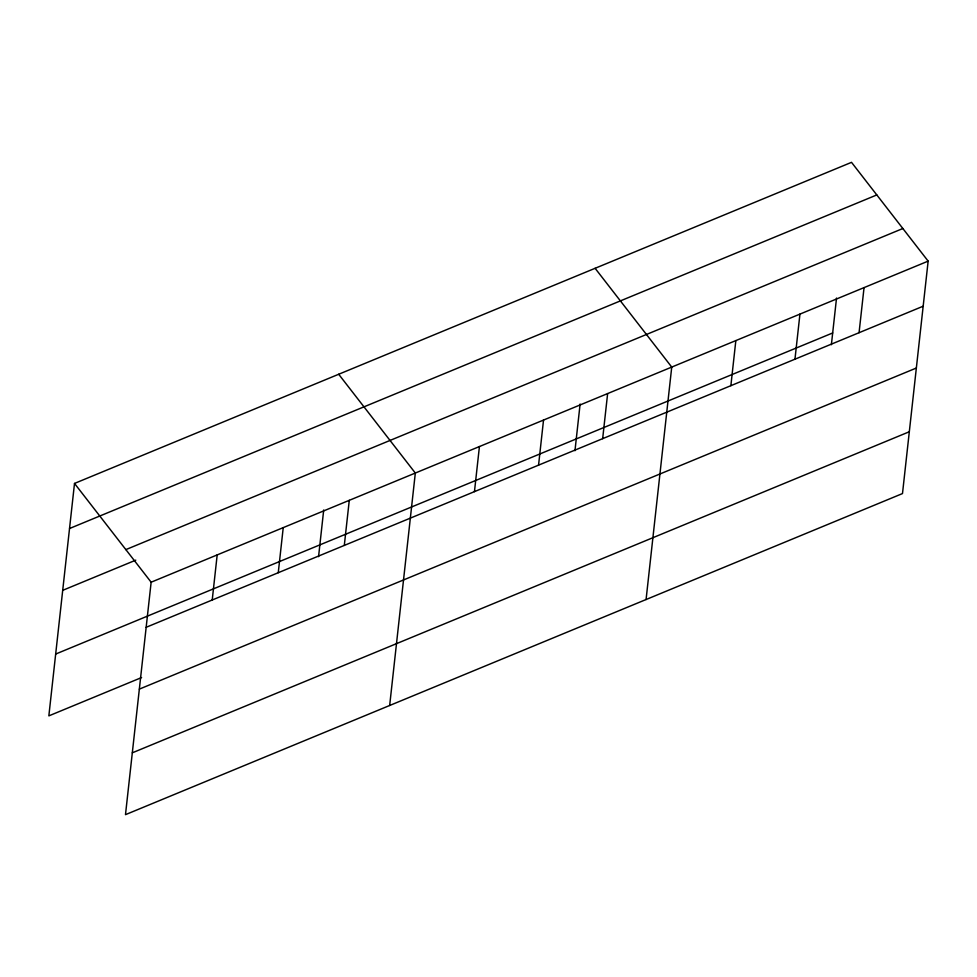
<?xml version="1.0" encoding="UTF-8"?>
<svg xmlns="http://www.w3.org/2000/svg" width="977" height="977" viewBox="0 0 977 977"><rect width="100%" height="100%" fill="white"/><g stroke="black" fill="none" stroke-linecap="round" stroke-linejoin="round"><path stroke-width="1.47" d="M74.508 483.432L151.142 582.207L125.483 814.659L902.492 493.568L928.15 261.128L851.517 162.341L74.508 483.432L48.85 715.872L141.592 677.549M212.217 600.012L217.187 554.912M278.262 572.717L283.232 527.629M318.563 556.658L323.705 509.994M344.307 545.422L349.277 500.334M389.664 705.492L415.323 473.039L338.689 374.252M474.456 491.639L479.426 446.55M538.559 465.15L543.53 420.061M574.965 450.702L580.118 404.038M602.662 438.661L607.633 393.572M646.078 599.536L671.736 367.083L595.103 268.296M730.869 385.683L735.84 340.594M794.96 359.194L799.943 314.105M831.378 344.734L836.532 298.07M859.064 332.705L864.047 287.617M69.538 528.52L876.809 194.936M125.862 549.611L902.858 228.52M62.711 590.34L135.779 560.151M151.142 582.207L928.15 261.128M55.677 654.053L832.685 332.962M146.171 627.295L923.167 306.216M139.345 689.127L916.341 368.036M132.31 752.827L909.318 431.749"/></g></svg>
